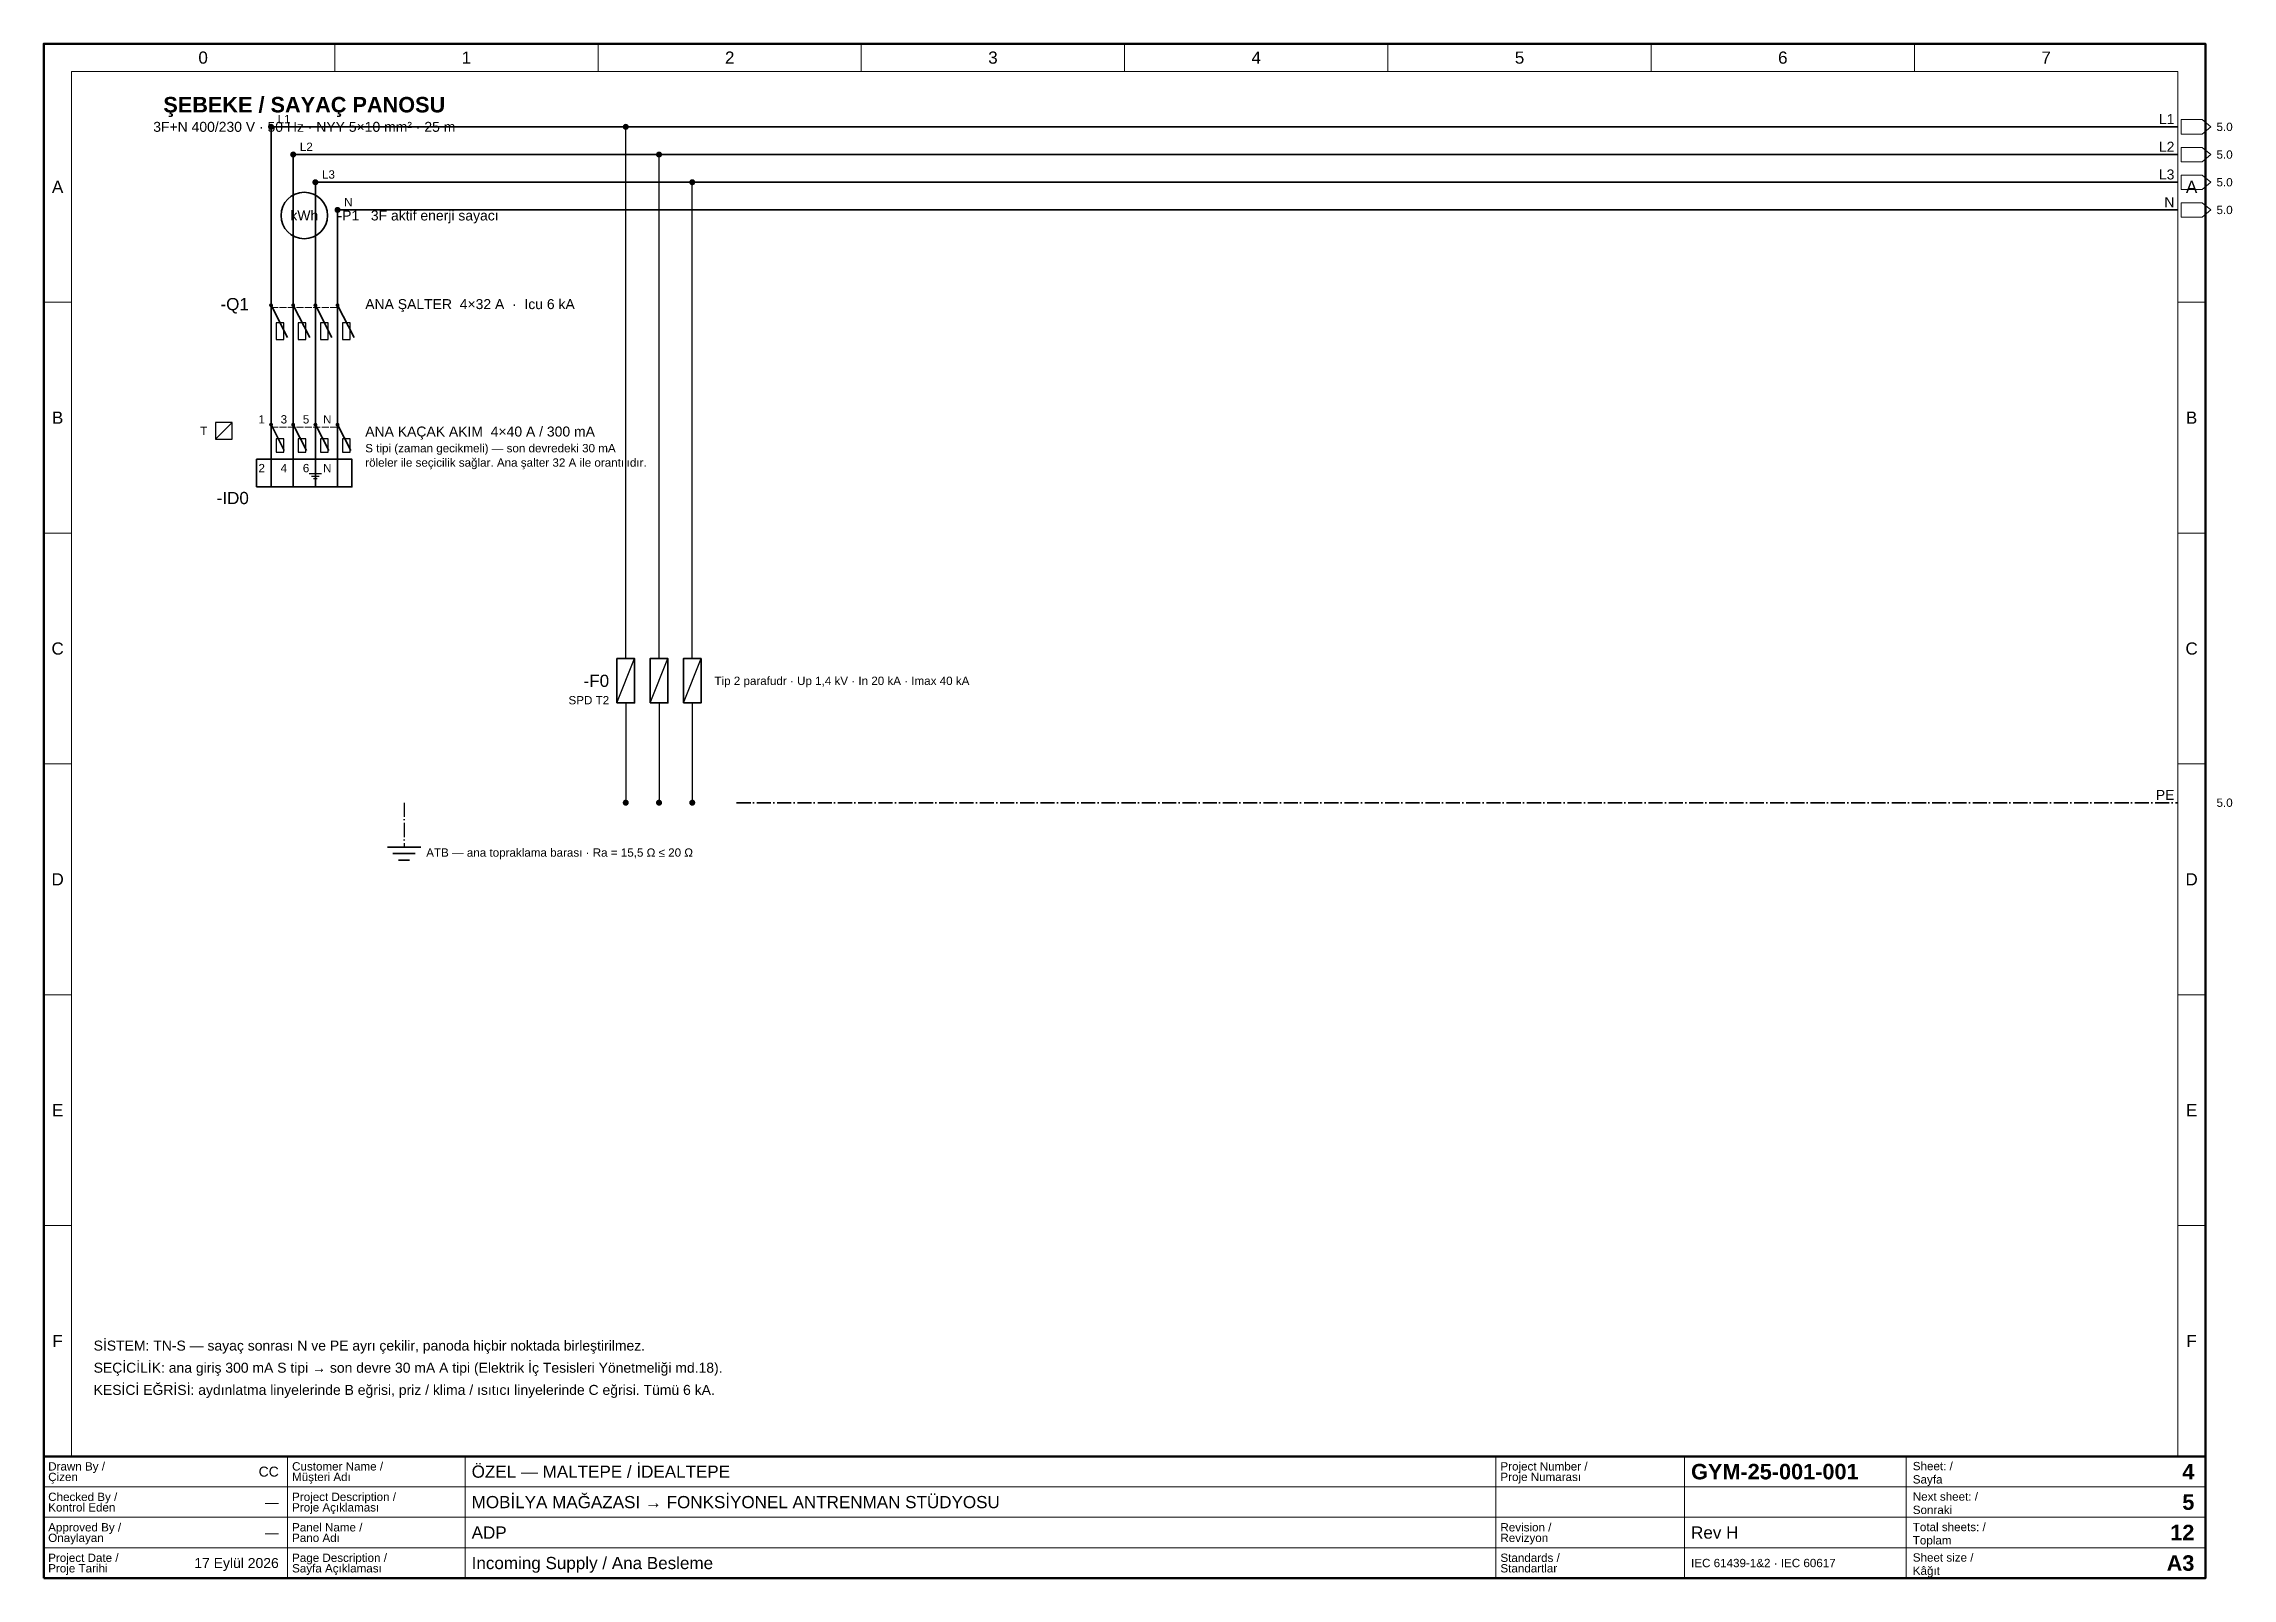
# Paper-space layout '04 Incoming Supply - Ana Besleme' of a CAD drawing. Header units: millimetres. Extents: x 20 to 415, y 10 to 287.
import ezdxf
from ezdxf.enums import TextEntityAlignment as Align

# ---------------------------------------------------------------- set-up
doc = ezdxf.new("R2010")
doc.units = ezdxf.units.MM
doc.linetypes.add('DASHDOT', pattern=[3.556, 2.54, -0.508, 0, -0.508])
doc.linetypes.add('DASHED', pattern=[1.524, 1.27, -0.254])
for name, color, linetype, lineweight in [('E-SEMA-ANTET', 7, 'Continuous', 50), ('E-SEMA-PE', 7, 'DASHDOT', 35), ('E-SEMA-RAY', 7, 'Continuous', 35), ('E-SEMA-SEMBOL', 7, 'Continuous', 35), ('E-SEMA-TEL', 7, 'Continuous', 25), ('E-SEMA-YAZI', 7, 'Continuous', 18), ('E-SEMA-ZON', 8, 'Continuous', 18)]:
    doc.layers.add(name, color=color, linetype=linetype, lineweight=lineweight)
doc.styles.add('GYM', font='arial.ttf')
doc.styles.add('GYM-B', font='arialbd.ttf')

psp = doc.layouts.new('04 Incoming Supply - Ana Besleme')

# ---------------------------------------------------------------- hatches: boundary and pattern name
at = {"layer": 'E-SEMA-SEMBOL'}
h = psp.add_hatch(color=7, dxfattribs=at)
edge = h.paths.add_edge_path()
edge.add_arc((61, 272), 0.55, 0, 360)
h = psp.add_hatch(color=7, dxfattribs=at)
edge = h.paths.add_edge_path()
edge.add_arc((125, 272), 0.55, 0, 360)
h = psp.add_hatch(color=7, dxfattribs=at)
edge = h.paths.add_edge_path()
edge.add_arc((65, 267), 0.55, 0, 360)
h = psp.add_hatch(color=7, dxfattribs=at)
edge = h.paths.add_edge_path()
edge.add_arc((131, 267), 0.55, 0, 360)
h = psp.add_hatch(color=7, dxfattribs=at)
edge = h.paths.add_edge_path()
edge.add_arc((69, 262), 0.55, 0, 360)
h = psp.add_hatch(color=7, dxfattribs=at)
edge = h.paths.add_edge_path()
edge.add_arc((137, 262), 0.55, 0, 360)
h = psp.add_hatch(color=7, dxfattribs=at)
edge = h.paths.add_edge_path()
edge.add_arc((73, 257), 0.55, 0, 360)
h = psp.add_hatch(color=7, dxfattribs=at)
edge = h.paths.add_edge_path()
edge.add_arc((61, 239.8), 0.35, 0, 360)
h = psp.add_hatch(color=7, dxfattribs=at)
edge = h.paths.add_edge_path()
edge.add_arc((65, 239.8), 0.35, 0, 360)
h = psp.add_hatch(color=7, dxfattribs=at)
edge = h.paths.add_edge_path()
edge.add_arc((69, 239.8), 0.35, 0, 360)
h = psp.add_hatch(color=7, dxfattribs=at)
edge = h.paths.add_edge_path()
edge.add_arc((73, 239.8), 0.35, 0, 360)
h = psp.add_hatch(color=7, dxfattribs=at)
edge = h.paths.add_edge_path()
edge.add_arc((61, 218.24), 0.35, 0, 360)
h = psp.add_hatch(color=7, dxfattribs=at)
edge = h.paths.add_edge_path()
edge.add_arc((65, 218.24), 0.35, 0, 360)
h = psp.add_hatch(color=7, dxfattribs=at)
edge = h.paths.add_edge_path()
edge.add_arc((69, 218.24), 0.35, 0, 360)
h = psp.add_hatch(color=7, dxfattribs=at)
edge = h.paths.add_edge_path()
edge.add_arc((73, 218.24), 0.35, 0, 360)
h = psp.add_hatch(color=7, dxfattribs=at)
edge = h.paths.add_edge_path()
edge.add_arc((125, 150), 0.55, 0, 360)
h = psp.add_hatch(color=7, dxfattribs=at)
edge = h.paths.add_edge_path()
edge.add_arc((131, 150), 0.55, 0, 360)
h = psp.add_hatch(color=7, dxfattribs=at)
edge = h.paths.add_edge_path()
edge.add_arc((137, 150), 0.55, 0, 360)

# ---------------------------------------------------------------- linework, layer by layer
at = {"layer": 'E-SEMA-ANTET', "lineweight": 18}
for p, q in [((64, 10), (64, 32)), ((96, 10), (96, 32)), ((282, 10), (282, 32)), ((316, 10), (316, 32)), ((356, 10), (356, 32)), ((20, 26.5), (410, 26.5)), ((20, 21), (410, 21)), ((20, 15.5), (410, 15.5))]:
    psp.add_line(p, q, dxfattribs=at)
at = {"layer": 'E-SEMA-ANTET', "lineweight": 70}
psp.add_lwpolyline([(20, 10), (410, 10), (410, 287), (20, 287)], close=True, dxfattribs=at)
at = {"layer": 'E-SEMA-ANTET', "lineweight": 50}
psp.add_lwpolyline([(20, 10), (410, 10), (410, 32), (20, 32)], close=True, dxfattribs=at)
at = {"layer": 'E-SEMA-PE', "lineweight": 25}
psp.add_line((85, 150), (85, 142), dxfattribs=at)
at = {"layer": 'E-SEMA-PE', "linetype": 'DASHDOT', "lineweight": 35}
psp.add_line((145, 150), (405, 150), dxfattribs=at)
at = {"layer": 'E-SEMA-RAY', "lineweight": 35}
for p, q in [((61, 272), (145, 272)), ((145, 272), (405, 272)), ((65, 267), (145, 267)), ((145, 267), (405, 267)), ((69, 262), (145, 262)), ((145, 262), (405, 262)), ((73, 257), (145, 257)), ((145, 257), (405, 257))]:
    psp.add_line(p, q, dxfattribs=at)
at = {"layer": 'E-SEMA-SEMBOL', "lineweight": 35}
for p, q in [((61, 239.8), (64, 234)), ((65, 239.8), (68, 234)), ((69, 239.8), (72, 234)), ((73, 239.8), (76, 234)), ((61, 218.24), (63.4, 213.6)), ((65, 218.24), (67.4, 213.6)), ((69, 218.24), (71.4, 213.6)), ((73, 218.24), (75.4, 213.6)), ((82, 142), (88, 142)), ((83, 140.8), (87, 140.8)), ((84, 139.6), (86, 139.6))]:
    psp.add_line(p, q, dxfattribs=at)
at = {"layer": 'E-SEMA-SEMBOL', "linetype": 'DASHED', "lineweight": 18}
for p, q in [((61, 239.4), (73, 239.4)), ((61, 217.8), (73, 217.8))]:
    psp.add_line(p, q, dxfattribs=at)
at = {"layer": 'E-SEMA-SEMBOL', "lineweight": 18}
psp.add_line((51, 215.6), (54, 218.6), dxfattribs=at)
at = {"layer": 'E-SEMA-SEMBOL', "lineweight": 25}
for p, q in [((67.9, 209.4), (70.1, 209.4)), ((69, 210.4), (69, 209.4)), ((68.3, 208.95), (69.7, 208.95)), ((68.65, 208.5), (69.35, 208.5)), ((123.4, 168), (126.6, 176)), ((129.4, 168), (132.6, 176)), ((135.4, 168), (138.6, 176))]:
    psp.add_line(p, q, dxfattribs=at)
for points in [[(61.9, 233.6), (63.3, 233.6), (63.3, 236.6), (61.9, 236.6)], [(65.9, 233.6), (67.3, 233.6), (67.3, 236.6), (65.9, 236.6)], [(69.9, 233.6), (71.3, 233.6), (71.3, 236.6), (69.9, 236.6)], [(73.9, 233.6), (75.3, 233.6), (75.3, 236.6), (73.9, 236.6)], [(51, 215.6), (54, 215.6), (54, 218.6), (51, 218.6)], [(61.9, 213.28), (63.3, 213.28), (63.3, 215.68), (61.9, 215.68)], [(65.9, 213.28), (67.3, 213.28), (67.3, 215.68), (65.9, 215.68)], [(69.9, 213.28), (71.3, 213.28), (71.3, 215.68), (69.9, 215.68)], [(73.9, 213.28), (75.3, 213.28), (75.3, 215.68), (73.9, 215.68)]]:
    psp.add_lwpolyline(points, close=True, dxfattribs=at)
at = {"layer": 'E-SEMA-SEMBOL', "lineweight": 35}
for points in [[(58.4, 207), (75.6, 207), (75.6, 212), (58.4, 212)], [(123.4, 168), (126.6, 168), (126.6, 176), (123.4, 176)], [(129.4, 168), (132.6, 168), (132.6, 176), (129.4, 176)], [(135.4, 168), (138.6, 168), (138.6, 176), (135.4, 176)]]:
    psp.add_lwpolyline(points, close=True, dxfattribs=at)
psp.add_circle((67, 256), 4.2, dxfattribs=at)
at = {"layer": 'E-SEMA-TEL', "lineweight": 25}
for p, q in [((61, 207), (61, 272)), ((61, 272), (125, 272)), ((125, 176), (125, 272)), ((65, 207), (65, 267)), ((131, 176), (131, 267)), ((69, 207), (69, 262)), ((137, 176), (137, 262)), ((73, 207), (73, 257)), ((61, 251.8), (61, 246)), ((65, 251.8), (65, 246)), ((69, 251.8), (69, 246)), ((73, 251.8), (73, 246)), ((61, 242), (61, 239.8)), ((65, 242), (65, 239.8)), ((69, 242), (69, 239.8)), ((73, 242), (73, 239.8)), ((61, 233.6), (61, 232)), ((65, 233.6), (65, 232)), ((69, 233.6), (69, 232)), ((73, 233.6), (73, 232)), ((61, 220), (61, 218.24)), ((65, 220), (65, 218.24)), ((69, 220), (69, 218.24)), ((73, 220), (73, 218.24)), ((61, 213.28), (61, 212)), ((65, 213.28), (65, 212)), ((69, 213.28), (69, 212)), ((73, 213.28), (73, 212)), ((125, 168), (125, 150)), ((131, 168), (131, 150)), ((137, 168), (137, 150))]:
    psp.add_line(p, q, dxfattribs=at)
at = {"layer": 'E-SEMA-TEL', "lineweight": 35}
for p, q in [((61, 207), (61, 272)), ((65, 207), (65, 267)), ((69, 207), (69, 262)), ((73, 207), (73, 257))]:
    psp.add_line(p, q, dxfattribs=at)
at = {"layer": 'E-SEMA-YAZI', "lineweight": 18}
for points in [[(405.6, 270.7), (409.4, 270.7), (411, 272), (409.4, 273.3), (405.6, 273.3)], [(405.6, 265.7), (409.4, 265.7), (411, 267), (409.4, 268.3), (405.6, 268.3)], [(405.6, 260.7), (409.4, 260.7), (411, 262), (409.4, 263.3), (405.6, 263.3)], [(405.6, 255.7), (409.4, 255.7), (411, 257), (409.4, 258.3), (405.6, 258.3)]]:
    psp.add_lwpolyline(points, close=True, dxfattribs=at)
at = {"layer": 'E-SEMA-ZON', "lineweight": 18}
for p, q in [((72.5, 282), (72.5, 287)), ((120, 282), (120, 287)), ((167.5, 282), (167.5, 287)), ((215, 282), (215, 287)), ((262.5, 282), (262.5, 287)), ((310, 282), (310, 287)), ((357.5, 282), (357.5, 287)), ((20, 240.33), (25, 240.33)), ((405, 240.33), (410, 240.33)), ((20, 198.67), (25, 198.67)), ((405, 198.67), (410, 198.67)), ((20, 157), (25, 157)), ((405, 157), (410, 157)), ((20, 115.33), (25, 115.33)), ((405, 115.33), (410, 115.33)), ((20, 73.67), (25, 73.67)), ((405, 73.67), (410, 73.67)), ((72.5, 32), (72.5, 32)), ((120, 32), (120, 32)), ((167.5, 32), (167.5, 32)), ((215, 32), (215, 32)), ((262.5, 32), (262.5, 32)), ((310, 32), (310, 32)), ((357.5, 32), (357.5, 32))]:
    psp.add_line(p, q, dxfattribs=at)
psp.add_lwpolyline([(25, 32), (405, 32), (405, 282), (25, 282)], close=True, dxfattribs=at)

# ---------------------------------------------------------------- texts
at = {"layer": 'E-SEMA-ANTET'}
for s, height, style, p in [('Çizen', 1.5, 'GYM', (20.8, 28.3)), ('Drawn By /', 1.5, 'GYM', (20.8, 30.2)), ('Customer Name /', 1.5, 'GYM', (64.8, 30.2)), ('Müşteri Adı', 1.5, 'GYM', (64.8, 28.3)), ('ÖZEL — MALTEPE / İDEALTEPE', 2.2, 'GYM', (97.2, 29.25)), ('Project Number /', 1.5, 'GYM', (282.8, 30.2)), ('Proje Numarası', 1.5, 'GYM', (282.8, 28.3)), ('GYM-25-001-001', 2.8, 'GYM-B', (317.2, 29.25)), ('Sheet: /', 1.5, 'GYM', (357.2, 30.25)), ('Sayfa', 1.5, 'GYM', (357.2, 27.85)), ('Checked By /', 1.5, 'GYM', (20.8, 24.7)), ('Project Description /', 1.5, 'GYM', (64.8, 24.7)), ('MOBİLYA MAĞAZASI → FONKSİYONEL ANTRENMAN STÜDYOSU', 2.2, 'GYM', (97.2, 23.75)), ('Next sheet: /', 1.5, 'GYM', (357.2, 24.75)), ('Approved By /', 1.5, 'GYM', (20.8, 19.2)), ('Kontrol Eden', 1.5, 'GYM', (20.8, 22.8)), ('Proje Açıklaması', 1.5, 'GYM', (64.8, 22.8)), ('Panel Name /', 1.5, 'GYM', (64.8, 19.2)), ('Revision /', 1.5, 'GYM', (282.8, 19.2)), ('Total sheets: /', 1.5, 'GYM', (357.2, 19.25)), ('Sonraki', 1.5, 'GYM', (357.2, 22.35)), ('Onaylayan', 1.5, 'GYM', (20.8, 17.3)), ('Pano Adı', 1.5, 'GYM', (64.8, 17.3)), ('ADP', 2.2, 'GYM', (97.2, 18.25)), ('Revizyon', 1.5, 'GYM', (282.8, 17.3)), ('Rev H', 2.2, 'GYM', (317.2, 18.25)), ('Toplam', 1.5, 'GYM', (357.2, 16.85)), ('Project Date /', 1.5, 'GYM', (20.8, 13.7)), ('Proje Tarihi', 1.5, 'GYM', (20.8, 11.8)), ('Sayfa Açıklaması', 1.5, 'GYM', (64.8, 11.8)), ('Page Description /', 1.5, 'GYM', (64.8, 13.7)), ('Incoming Supply / Ana Besleme', 2.2, 'GYM', (97.2, 12.75)), ('Standards /', 1.5, 'GYM', (282.8, 13.7)), ('Standartlar', 1.5, 'GYM', (282.8, 11.8)), ('IEC 61439-1&2 · IEC 60617', 1.5, 'GYM', (317.2, 12.75)), ('Sheet size /', 1.5, 'GYM', (357.2, 13.75)), ('Kâğıt', 1.5, 'GYM', (357.2, 11.35))]:
    psp.add_text(s, height=height, dxfattribs=dict(at, style=style)).set_placement(p, align=Align.MIDDLE_LEFT)
for s, height, style, p in [('CC', 1.8, 'GYM', (62.4, 29.25)), ('4', 2.8, 'GYM-B', (408, 29.25)), ('5', 2.8, 'GYM-B', (408, 23.75)), ('—', 1.8, 'GYM', (62.4, 23.75)), ('—', 1.8, 'GYM', (62.4, 18.25)), ('12', 2.8, 'GYM-B', (408, 18.25)), ('17 Eylül 2026', 1.8, 'GYM', (62.4, 12.75)), ('A3', 2.8, 'GYM-B', (408, 12.75))]:
    psp.add_text(s, height=height, dxfattribs=dict(at, style=style)).set_placement(p, align=Align.MIDDLE_RIGHT)
at = {"layer": 'E-SEMA-SEMBOL', "style": 'GYM'}
for s, height, p in [('kWh', 1.8, (67, 256)), ('I', 2.2, (65, 209.5))]:
    psp.add_text(s, height=height, dxfattribs=at).set_placement(p, align=Align.MIDDLE_CENTER)
at = {"layer": 'E-SEMA-YAZI'}
for s, height, style, p in [('ŞEBEKE / SAYAÇ PANOSU', 2.8, 'GYM-B', (67, 276)), ('3F+N 400/230 V · 50 Hz · NYY 5×10 mm² · 25 m', 1.8, 'GYM', (67, 272))]:
    psp.add_text(s, height=height, dxfattribs=dict(at, style=style)).set_placement(p, align=Align.MIDDLE_CENTER)
at = {"layer": 'E-SEMA-YAZI', "style": 'GYM'}
for s, height, p in [('L1', 1.5, (62.2, 273.4)), ('5.0', 1.5, (412, 272)), ('L2', 1.5, (66.2, 268.4)), ('5.0', 1.5, (412, 267)), ('L3', 1.5, (70.2, 263.4)), ('5.0', 1.5, (412, 262)), ('-P1   3F aktif enerji sayacı', 1.8, (73, 256)), ('N', 1.5, (74.2, 258.4)), ('5.0', 1.5, (412, 257)), ('ANA ŞALTER  4×32 A  ·  Icu 6 kA', 1.8, (78, 240)), ('ANA KAÇAK AKIM  4×40 A / 300 mA', 1.8, (78, 217)), ('S tipi (zaman gecikmeli) — son devredeki 30 mA', 1.5, (78, 214)), ('röleler ile seçicilik sağlar. Ana şalter 32 A ile orantılıdır.', 1.5, (78, 211.4)), ('Tip 2 parafudr · Up 1,4 kV · In 20 kA · Imax 40 kA', 1.5, (141, 172)), ('5.0', 1.5, (412, 150)), ('ATB — ana topraklama barası · Ra = 15,5 Ω ≤ 20 Ω', 1.5, (89, 141)), ('SİSTEM: TN-S — sayaç sonrası N ve PE ayrı çekilir, panoda hiçbir noktada birleştirilmez.', 1.8, (29, 52)), ('SEÇİCİLİK: ana giriş 300 mA S tipi → son devre 30 mA A tipi (Elektrik İç Tesisleri Yönetmeliği md.18).', 1.8, (29, 48)), ('KESİCİ EĞRİSİ: aydınlatma linyelerinde B eğrisi, priz / klima / ısıtıcı linyelerinde C eğrisi. Tümü 6 kA.', 1.8, (29, 44))]:
    psp.add_text(s, height=height, dxfattribs=at).set_placement(p, align=Align.MIDDLE_LEFT)
for s, height, p in [('L1', 1.8, (404.4, 273.4)), ('L2', 1.8, (404.4, 268.4)), ('L3', 1.8, (404.4, 263.4)), ('N', 1.8, (404.4, 258.4)), ('-Q1', 2.2, (57, 240)), ('T', 1.5, (49.5, 217.1)), ('1', 1.5, (59.9, 219.2)), ('3', 1.5, (63.9, 219.2)), ('5', 1.5, (67.9, 219.2)), ('N', 1.5, (71.9, 219.2)), ('2', 1.5, (59.9, 210.4)), ('4', 1.5, (63.9, 210.4)), ('6', 1.5, (67.9, 210.4)), ('N', 1.5, (71.9, 210.4)), ('-ID0', 2.2, (57, 205)), ('-F0', 2.2, (122, 172)), ('SPD T2', 1.5, (122, 168.5)), ('PE', 1.8, (404.4, 151.4))]:
    psp.add_text(s, height=height, dxfattribs=at).set_placement(p, align=Align.MIDDLE_RIGHT)
at = {"layer": 'E-SEMA-ZON', "style": 'GYM'}
for s, p in [('0', (48.75, 284.5)), ('1', (96.25, 284.5)), ('2', (143.75, 284.5)), ('3', (191.25, 284.5)), ('4', (238.75, 284.5)), ('5', (286.25, 284.5)), ('6', (333.75, 284.5)), ('7', (381.25, 284.5)), ('A', (22.5, 261.17)), ('A', (407.5, 261.17)), ('B', (22.5, 219.5)), ('B', (407.5, 219.5)), ('C', (22.5, 177.83)), ('C', (407.5, 177.83)), ('D', (22.5, 136.17)), ('D', (407.5, 136.17)), ('E', (22.5, 94.5)), ('E', (407.5, 94.5)), ('F', (22.5, 52.83)), ('F', (407.5, 52.83))]:
    psp.add_text(s, height=2.2, dxfattribs=at).set_placement(p, align=Align.MIDDLE_CENTER)

doc.saveas('drawing.dxf')
